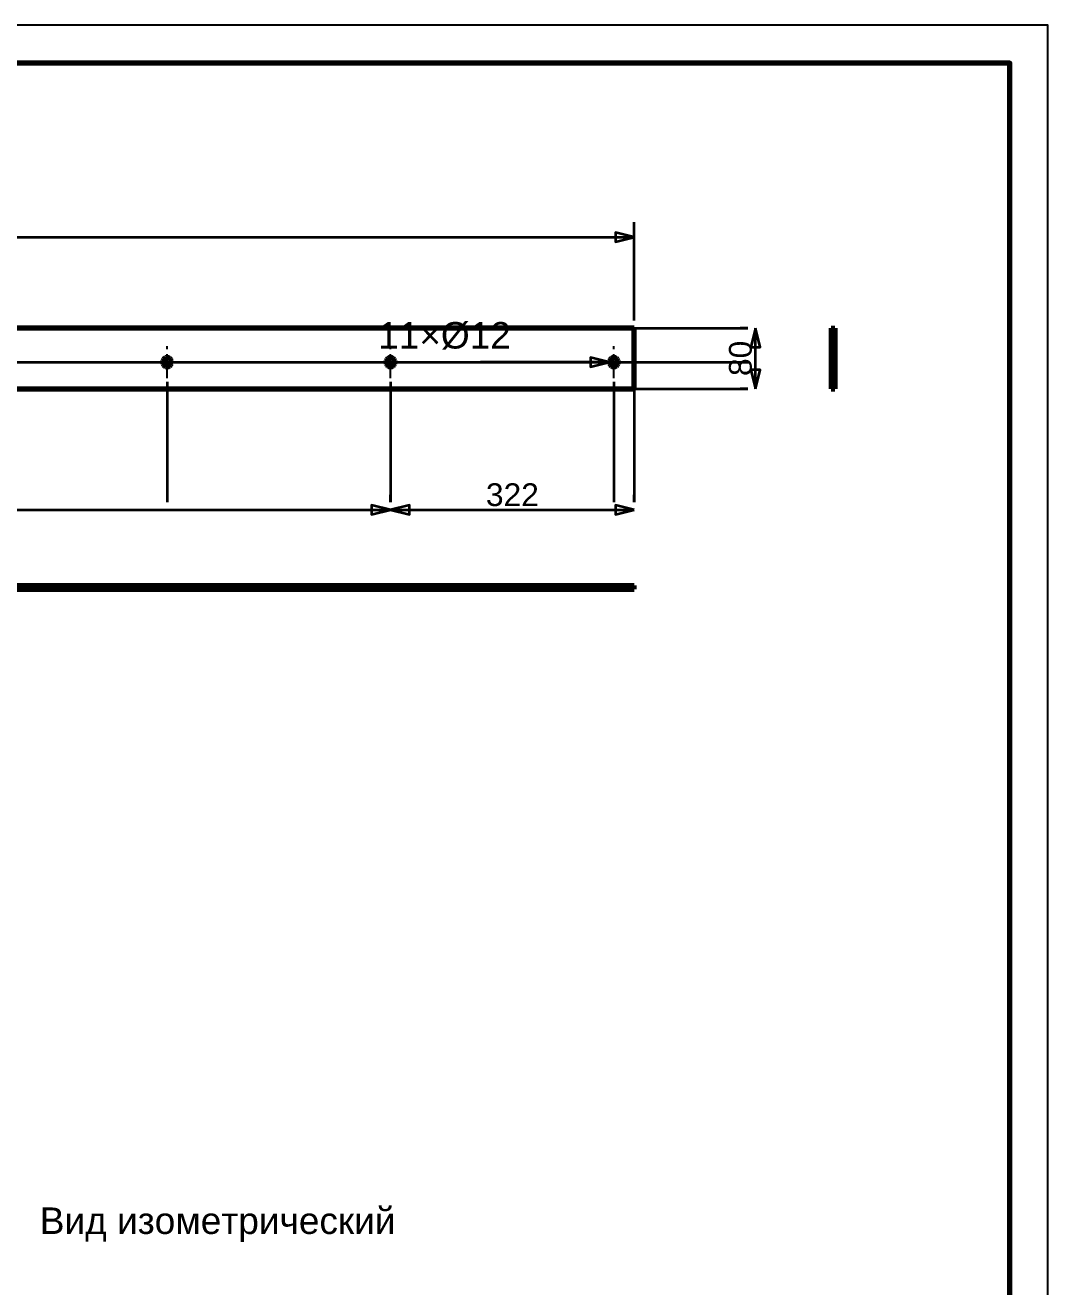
# Model space of a CAD drawing. Header units: millimetres. Extents: x 0 to 420, y 0 to 297.
# Drawn here: x 285 to 420, y 130.4 to 297 of the extents above; entities that cross this region are included whole.
import ezdxf
from ezdxf.enums import TextEntityAlignment as Align

# ---------------------------------------------------------------- set-up
doc = ezdxf.new("R2010")
doc.units = ezdxf.units.MM
doc.linetypes.add('CENTER', pattern=[5.08, 3.175, -0.635, 0.635, -0.635])
doc.linetypes.add('DASHED', pattern=[1.524, 1.27, -0.254])
doc.styles.add('GOST', font='Arial')

msp = doc.modelspace()

# ---------------------------------------------------------------- linework, layer by layer
at = {"color": 7, "lineweight": 35}
for p, q in [((365.4, 258), (365.4, 271)), ((65, 269), (365.4, 269)), ((365.4, 257), (380.4, 257)), ((380.4, 257), (379.4, 257)), ((381.4, 249), (381.4, 257)), ((70.3, 252.5), (380.4, 252.5)), ((99.8, 252.5), (380.4, 252.5)), ((129.3, 252.5), (380.4, 252.5)), ((158.8, 252.5), (380.4, 252.5)), ((188.3, 252.5), (380.4, 252.5)), ((217.8, 252.5), (380.4, 252.5)), ((247.3, 252.5), (380.4, 252.5)), ((276.8, 252.5), (380.4, 252.5)), ((306.3, 252.5), (380.4, 252.5)), ((335.8, 252.5), (380.4, 252.5)), ((350.1, 252.5), (345.1, 252.5)), ((362.1, 252.5), (350.1, 252.5)), ((365.3, 252.5), (380.4, 252.5)), ((303.7, 249.9), (303.7, 234)), ((333.2, 249.9), (333.2, 234)), ((362.7, 249.9), (362.7, 234)), ((365.4, 249), (365.4, 234)), ((365.4, 249), (380.4, 249)), ((380.4, 249), (379.4, 249)), ((333.2, 234), (333.2, 235)), ((333.2, 234), (333.2, 235)), ((365.4, 234), (365.4, 235)), ((97.2, 233), (333.2, 233)), ((333.2, 233), (365.4, 233))]:
    msp.add_line(p, q, dxfattribs=at)
at = {"color": 1, "lineweight": 70}
for p, q in [((365.4, 257), (65, 257)), ((365.4, 249), (365.4, 257)), ((391.4, 257), (391.9, 257)), ((391.4, 257), (391.4, 249)), ((391.9, 257), (391.9, 249)), ((303.13, 252.69), (303.1, 252.5)), ((303.1, 252.5), (303.13, 252.31)), ((303.21, 252.85), (303.13, 252.69)), ((303.13, 252.31), (303.21, 252.15)), ((303.35, 252.99), (303.21, 252.85)), ((303.21, 252.15), (303.35, 252.01)), ((303.51, 253.07), (303.35, 252.99)), ((303.35, 252.01), (303.51, 251.93)), ((303.7, 253.1), (303.51, 253.07)), ((303.51, 251.93), (303.7, 251.9)), ((303.89, 253.07), (303.7, 253.1)), ((303.7, 251.9), (303.89, 251.93)), ((304.05, 252.99), (303.89, 253.07)), ((303.89, 251.93), (304.05, 252.01)), ((304.19, 252.85), (304.05, 252.99)), ((304.05, 252.01), (304.19, 252.15)), ((304.27, 252.69), (304.19, 252.85)), ((304.19, 252.15), (304.27, 252.31)), ((304.3, 252.5), (304.27, 252.69)), ((304.27, 252.31), (304.3, 252.5)), ((332.63, 252.69), (332.6, 252.5)), ((332.6, 252.5), (332.63, 252.31)), ((332.71, 252.85), (332.63, 252.69)), ((332.63, 252.31), (332.71, 252.15)), ((332.85, 252.99), (332.71, 252.85)), ((332.71, 252.15), (332.85, 252.01)), ((333.01, 253.07), (332.85, 252.99)), ((332.85, 252.01), (333.01, 251.93)), ((333.2, 253.1), (333.01, 253.07)), ((333.01, 251.93), (333.2, 251.9)), ((333.39, 253.07), (333.2, 253.1)), ((333.2, 251.9), (333.39, 251.93)), ((333.55, 252.99), (333.39, 253.07)), ((333.39, 251.93), (333.55, 252.01)), ((333.69, 252.85), (333.55, 252.99)), ((333.55, 252.01), (333.69, 252.15)), ((333.77, 252.69), (333.69, 252.85)), ((333.69, 252.15), (333.77, 252.31)), ((333.8, 252.5), (333.77, 252.69)), ((333.77, 252.31), (333.8, 252.5)), ((362.13, 252.69), (362.1, 252.5)), ((362.1, 252.5), (362.13, 252.31)), ((362.21, 252.85), (362.13, 252.69)), ((362.13, 252.31), (362.21, 252.15)), ((362.35, 252.99), (362.21, 252.85)), ((362.21, 252.15), (362.35, 252.01)), ((362.51, 253.07), (362.35, 252.99)), ((362.35, 252.01), (362.51, 251.93)), ((362.7, 253.1), (362.51, 253.07)), ((362.51, 251.93), (362.7, 251.9)), ((362.89, 253.07), (362.7, 253.1)), ((362.7, 251.9), (362.89, 251.93)), ((363.05, 252.99), (362.89, 253.07)), ((362.89, 251.93), (363.05, 252.01)), ((363.19, 252.85), (363.05, 252.99)), ((363.05, 252.01), (363.19, 252.15)), ((363.27, 252.69), (363.19, 252.85)), ((363.19, 252.15), (363.27, 252.31)), ((363.3, 252.5), (363.27, 252.69)), ((363.27, 252.31), (363.3, 252.5)), ((65, 249), (365.4, 249)), ((391.4, 249), (391.9, 249)), ((65, 223), (365.4, 223)), ((65, 222.5), (365.4, 222.5)), ((365.4, 222.5), (365.4, 223))]:
    msp.add_line(p, q, dxfattribs=at)
at = {"color": 5, "linetype": 'DASHED', "lineweight": 35}
for p, q in [((365.4, 257), (65, 257)), ((365.4, 249), (365.4, 257)), ((391.4, 257), (391.9, 257)), ((391.4, 249), (391.4, 257)), ((391.9, 249), (391.9, 257)), ((303.1, 252.5), (303.13, 252.69)), ((303.13, 252.31), (303.1, 252.5)), ((303.13, 252.69), (303.21, 252.85)), ((303.21, 252.15), (303.13, 252.31)), ((303.21, 252.85), (303.35, 252.99)), ((303.35, 252.01), (303.21, 252.15)), ((303.35, 252.99), (303.51, 253.07)), ((303.51, 251.93), (303.35, 252.01)), ((303.51, 253.07), (303.7, 253.1)), ((303.7, 251.9), (303.51, 251.93)), ((303.7, 253.1), (303.89, 253.07)), ((303.89, 251.93), (303.7, 251.9)), ((303.89, 253.07), (304.05, 252.99)), ((304.05, 252.01), (303.89, 251.93)), ((304.05, 252.99), (304.19, 252.85)), ((304.19, 252.15), (304.05, 252.01)), ((304.19, 252.85), (304.27, 252.69)), ((304.27, 252.31), (304.19, 252.15)), ((304.27, 252.69), (304.3, 252.5)), ((304.3, 252.5), (304.27, 252.31)), ((332.6, 252.5), (332.63, 252.69)), ((332.63, 252.31), (332.6, 252.5)), ((332.63, 252.69), (332.71, 252.85)), ((332.71, 252.15), (332.63, 252.31)), ((332.71, 252.85), (332.85, 252.99)), ((332.85, 252.01), (332.71, 252.15)), ((332.85, 252.99), (333.01, 253.07)), ((333.01, 251.93), (332.85, 252.01)), ((333.01, 253.07), (333.2, 253.1)), ((333.2, 251.9), (333.01, 251.93)), ((333.2, 253.1), (333.39, 253.07)), ((333.39, 251.93), (333.2, 251.9)), ((333.39, 253.07), (333.55, 252.99)), ((333.55, 252.01), (333.39, 251.93)), ((333.55, 252.99), (333.69, 252.85)), ((333.69, 252.15), (333.55, 252.01)), ((333.69, 252.85), (333.77, 252.69)), ((333.77, 252.31), (333.69, 252.15)), ((333.77, 252.69), (333.8, 252.5)), ((333.8, 252.5), (333.77, 252.31)), ((362.1, 252.5), (362.13, 252.69)), ((362.13, 252.31), (362.1, 252.5)), ((362.13, 252.69), (362.21, 252.85)), ((362.21, 252.15), (362.13, 252.31)), ((362.21, 252.85), (362.35, 252.99)), ((362.35, 252.01), (362.21, 252.15)), ((362.35, 252.99), (362.51, 253.07)), ((362.51, 251.93), (362.35, 252.01)), ((362.51, 253.07), (362.7, 253.1)), ((362.7, 251.9), (362.51, 251.93)), ((362.7, 253.1), (362.89, 253.07)), ((362.89, 251.93), (362.7, 251.9)), ((362.89, 253.07), (363.05, 252.99)), ((363.05, 252.01), (362.89, 251.93)), ((363.05, 252.99), (363.19, 252.85)), ((363.19, 252.15), (363.05, 252.01)), ((363.19, 252.85), (363.27, 252.69)), ((363.27, 252.31), (363.19, 252.15)), ((363.27, 252.69), (363.3, 252.5)), ((363.3, 252.5), (363.27, 252.31)), ((391.4, 253.08), (391.4, 253.1)), ((391.4, 253.1), (391.4, 253.08)), ((391.4, 253.08), (391.4, 253.1)), ((391.4, 253.1), (391.4, 253.08)), ((391.4, 253.08), (391.4, 253.1)), ((391.4, 253.1), (391.4, 253.08)), ((391.4, 253.08), (391.4, 253.1)), ((391.4, 253.1), (391.4, 253.08)), ((391.4, 253.08), (391.4, 253.1)), ((391.4, 253.1), (391.4, 253.08)), ((391.4, 253.08), (391.4, 253.1)), ((391.4, 253.1), (391.4, 253.08)), ((391.4, 253.08), (391.4, 253.1)), ((391.4, 253.1), (391.4, 253.08)), ((391.4, 253.08), (391.4, 253.1)), ((391.4, 253.1), (391.4, 253.08)), ((391.4, 253.08), (391.4, 253.1)), ((391.4, 253.1), (391.4, 253.08)), ((391.4, 253.08), (391.4, 253.1)), ((391.4, 253.1), (391.4, 253.08)), ((391.4, 253.08), (391.4, 253.1)), ((391.4, 253.1), (391.4, 253.08)), ((391.4, 253.04), (391.4, 253.08)), ((391.4, 253.08), (391.4, 253.04)), ((391.4, 253.04), (391.4, 253.08)), ((391.4, 253.08), (391.4, 253.04)), ((391.4, 253.04), (391.4, 253.08)), ((391.4, 253.08), (391.4, 253.04)), ((391.4, 253.04), (391.4, 253.08)), ((391.4, 253.08), (391.4, 253.04)), ((391.4, 253.04), (391.4, 253.08)), ((391.4, 253.08), (391.4, 253.04)), ((391.4, 253.04), (391.4, 253.08)), ((391.4, 253.08), (391.4, 253.04)), ((391.4, 253.04), (391.4, 253.08)), ((391.4, 253.08), (391.4, 253.04)), ((391.4, 253.04), (391.4, 253.08)), ((391.4, 253.08), (391.4, 253.04)), ((391.4, 253.04), (391.4, 253.08)), ((391.4, 253.08), (391.4, 253.04)), ((391.4, 253.04), (391.4, 253.08)), ((391.4, 253.08), (391.4, 253.04)), ((391.4, 253.04), (391.4, 253.08)), ((391.4, 253.08), (391.4, 253.04)), ((391.4, 252.97), (391.4, 253.04)), ((391.4, 253.04), (391.4, 252.97)), ((391.4, 252.97), (391.4, 253.04)), ((391.4, 253.04), (391.4, 252.97)), ((391.4, 252.97), (391.4, 253.04)), ((391.4, 253.04), (391.4, 252.97)), ((391.4, 252.97), (391.4, 253.04)), ((391.4, 253.04), (391.4, 252.97)), ((391.4, 252.97), (391.4, 253.04)), ((391.4, 253.04), (391.4, 252.97)), ((391.4, 252.97), (391.4, 253.04)), ((391.4, 253.04), (391.4, 252.97)), ((391.4, 252.97), (391.4, 253.04)), ((391.4, 253.04), (391.4, 252.97)), ((391.4, 252.97), (391.4, 253.04)), ((391.4, 253.04), (391.4, 252.97)), ((391.4, 252.97), (391.4, 253.04)), ((391.4, 253.04), (391.4, 252.97)), ((391.4, 252.97), (391.4, 253.04)), ((391.4, 253.04), (391.4, 252.97)), ((391.4, 252.97), (391.4, 253.04)), ((391.4, 253.04), (391.4, 252.97)), ((391.4, 252.87), (391.4, 252.97)), ((391.4, 252.97), (391.4, 252.87)), ((391.4, 252.87), (391.4, 252.97)), ((391.4, 252.97), (391.4, 252.87)), ((391.4, 252.87), (391.4, 252.97)), ((391.4, 252.97), (391.4, 252.87)), ((391.4, 252.87), (391.4, 252.97)), ((391.4, 252.97), (391.4, 252.87)), ((391.4, 252.87), (391.4, 252.97)), ((391.4, 252.97), (391.4, 252.87)), ((391.4, 252.87), (391.4, 252.97)), ((391.4, 252.97), (391.4, 252.87)), ((391.4, 252.87), (391.4, 252.97)), ((391.4, 252.97), (391.4, 252.87)), ((391.4, 252.87), (391.4, 252.97)), ((391.4, 252.97), (391.4, 252.87)), ((391.4, 252.87), (391.4, 252.97)), ((391.4, 252.97), (391.4, 252.87)), ((391.4, 252.87), (391.4, 252.97)), ((391.4, 252.97), (391.4, 252.87)), ((391.4, 252.87), (391.4, 252.97)), ((391.4, 252.97), (391.4, 252.87)), ((391.4, 252.76), (391.4, 252.87)), ((391.4, 252.87), (391.4, 252.76)), ((391.4, 252.76), (391.4, 252.87)), ((391.4, 252.87), (391.4, 252.76)), ((391.4, 252.76), (391.4, 252.87)), ((391.4, 252.87), (391.4, 252.76)), ((391.4, 252.76), (391.4, 252.87)), ((391.4, 252.87), (391.4, 252.76)), ((391.4, 252.76), (391.4, 252.87)), ((391.4, 252.87), (391.4, 252.76)), ((391.4, 252.76), (391.4, 252.87)), ((391.4, 252.87), (391.4, 252.76)), ((391.4, 252.76), (391.4, 252.87)), ((391.4, 252.87), (391.4, 252.76)), ((391.4, 252.76), (391.4, 252.87)), ((391.4, 252.87), (391.4, 252.76)), ((391.4, 252.76), (391.4, 252.87)), ((391.4, 252.87), (391.4, 252.76)), ((391.4, 252.76), (391.4, 252.87)), ((391.4, 252.87), (391.4, 252.76)), ((391.4, 252.76), (391.4, 252.87)), ((391.4, 252.87), (391.4, 252.76)), ((391.4, 252.63), (391.4, 252.76)), ((391.4, 252.76), (391.4, 252.63)), ((391.4, 252.63), (391.4, 252.76)), ((391.4, 252.76), (391.4, 252.63)), ((391.4, 252.63), (391.4, 252.76)), ((391.4, 252.76), (391.4, 252.63)), ((391.4, 252.63), (391.4, 252.76)), ((391.4, 252.76), (391.4, 252.63)), ((391.4, 252.63), (391.4, 252.76)), ((391.4, 252.76), (391.4, 252.63)), ((391.4, 252.63), (391.4, 252.76)), ((391.4, 252.76), (391.4, 252.63)), ((391.4, 252.63), (391.4, 252.76)), ((391.4, 252.76), (391.4, 252.63)), ((391.4, 252.63), (391.4, 252.76)), ((391.4, 252.76), (391.4, 252.63)), ((391.4, 252.63), (391.4, 252.76)), ((391.4, 252.76), (391.4, 252.63)), ((391.4, 252.63), (391.4, 252.76)), ((391.4, 252.76), (391.4, 252.63)), ((391.4, 252.63), (391.4, 252.76)), ((391.4, 252.76), (391.4, 252.63)), ((391.4, 252.5), (391.4, 252.63)), ((391.4, 252.63), (391.4, 252.5)), ((391.4, 252.5), (391.4, 252.63)), ((391.4, 252.63), (391.4, 252.5)), ((391.4, 252.5), (391.4, 252.63)), ((391.4, 252.63), (391.4, 252.5)), ((391.4, 252.5), (391.4, 252.63)), ((391.4, 252.63), (391.4, 252.5)), ((391.4, 252.5), (391.4, 252.63)), ((391.4, 252.63), (391.4, 252.5)), ((391.4, 252.5), (391.4, 252.63)), ((391.4, 252.63), (391.4, 252.5)), ((391.4, 252.5), (391.4, 252.63)), ((391.4, 252.63), (391.4, 252.5)), ((391.4, 252.5), (391.4, 252.63)), ((391.4, 252.63), (391.4, 252.5)), ((391.4, 252.5), (391.4, 252.63)), ((391.4, 252.63), (391.4, 252.5)), ((391.4, 252.5), (391.4, 252.63)), ((391.4, 252.63), (391.4, 252.5)), ((391.4, 252.5), (391.4, 252.63)), ((391.4, 252.63), (391.4, 252.5)), ((391.4, 252.37), (391.4, 252.5)), ((391.4, 252.5), (391.4, 252.37)), ((391.4, 252.37), (391.4, 252.5)), ((391.4, 252.5), (391.4, 252.37)), ((391.4, 252.37), (391.4, 252.5)), ((391.4, 252.5), (391.4, 252.37)), ((391.4, 252.37), (391.4, 252.5)), ((391.4, 252.5), (391.4, 252.37)), ((391.4, 252.37), (391.4, 252.5)), ((391.4, 252.5), (391.4, 252.37)), ((391.4, 252.37), (391.4, 252.5)), ((391.4, 252.5), (391.4, 252.37)), ((391.4, 252.37), (391.4, 252.5)), ((391.4, 252.5), (391.4, 252.37)), ((391.4, 252.37), (391.4, 252.5)), ((391.4, 252.5), (391.4, 252.37)), ((391.4, 252.37), (391.4, 252.5)), ((391.4, 252.5), (391.4, 252.37)), ((391.4, 252.37), (391.4, 252.5)), ((391.4, 252.5), (391.4, 252.37)), ((391.4, 252.37), (391.4, 252.5)), ((391.4, 252.5), (391.4, 252.37)), ((391.4, 252.24), (391.4, 252.37)), ((391.4, 252.37), (391.4, 252.24)), ((391.4, 252.24), (391.4, 252.37)), ((391.4, 252.37), (391.4, 252.24)), ((391.4, 252.24), (391.4, 252.37)), ((391.4, 252.37), (391.4, 252.24)), ((391.4, 252.24), (391.4, 252.37)), ((391.4, 252.37), (391.4, 252.24)), ((391.4, 252.24), (391.4, 252.37)), ((391.4, 252.37), (391.4, 252.24)), ((391.4, 252.24), (391.4, 252.37)), ((391.4, 252.37), (391.4, 252.24)), ((391.4, 252.24), (391.4, 252.37)), ((391.4, 252.37), (391.4, 252.24)), ((391.4, 252.24), (391.4, 252.37)), ((391.4, 252.37), (391.4, 252.24)), ((391.4, 252.24), (391.4, 252.37)), ((391.4, 252.37), (391.4, 252.24)), ((391.4, 252.24), (391.4, 252.37)), ((391.4, 252.37), (391.4, 252.24)), ((391.4, 252.24), (391.4, 252.37)), ((391.4, 252.37), (391.4, 252.24)), ((391.4, 252.13), (391.4, 252.24)), ((391.4, 252.24), (391.4, 252.13)), ((391.4, 252.13), (391.4, 252.24)), ((391.4, 252.24), (391.4, 252.13)), ((391.4, 252.13), (391.4, 252.24)), ((391.4, 252.24), (391.4, 252.13)), ((391.4, 252.13), (391.4, 252.24)), ((391.4, 252.24), (391.4, 252.13)), ((391.4, 252.13), (391.4, 252.24)), ((391.4, 252.24), (391.4, 252.13)), ((391.4, 252.13), (391.4, 252.24)), ((391.4, 252.24), (391.4, 252.13)), ((391.4, 252.13), (391.4, 252.24)), ((391.4, 252.24), (391.4, 252.13)), ((391.4, 252.13), (391.4, 252.24)), ((391.4, 252.24), (391.4, 252.13)), ((391.4, 252.13), (391.4, 252.24)), ((391.4, 252.24), (391.4, 252.13)), ((391.4, 252.13), (391.4, 252.24)), ((391.4, 252.24), (391.4, 252.13)), ((391.4, 252.13), (391.4, 252.24)), ((391.4, 252.24), (391.4, 252.13)), ((391.4, 252.03), (391.4, 252.13)), ((391.4, 252.13), (391.4, 252.03)), ((391.4, 252.03), (391.4, 252.13)), ((391.4, 252.13), (391.4, 252.03)), ((391.4, 252.03), (391.4, 252.13)), ((391.4, 252.13), (391.4, 252.03)), ((391.4, 252.03), (391.4, 252.13)), ((391.4, 252.13), (391.4, 252.03)), ((391.4, 252.03), (391.4, 252.13)), ((391.4, 252.13), (391.4, 252.03)), ((391.4, 252.03), (391.4, 252.13)), ((391.4, 252.13), (391.4, 252.03)), ((391.4, 252.03), (391.4, 252.13)), ((391.4, 252.13), (391.4, 252.03)), ((391.4, 252.03), (391.4, 252.13)), ((391.4, 252.13), (391.4, 252.03)), ((391.4, 252.03), (391.4, 252.13)), ((391.4, 252.13), (391.4, 252.03)), ((391.4, 252.03), (391.4, 252.13)), ((391.4, 252.13), (391.4, 252.03)), ((391.4, 252.03), (391.4, 252.13)), ((391.4, 252.13), (391.4, 252.03)), ((391.4, 251.96), (391.4, 252.03)), ((391.4, 252.03), (391.4, 251.96)), ((391.4, 251.96), (391.4, 252.03)), ((391.4, 252.03), (391.4, 251.96)), ((391.4, 251.96), (391.4, 252.03)), ((391.4, 252.03), (391.4, 251.96)), ((391.4, 251.96), (391.4, 252.03)), ((391.4, 252.03), (391.4, 251.96)), ((391.4, 251.96), (391.4, 252.03)), ((391.4, 252.03), (391.4, 251.96)), ((391.4, 251.96), (391.4, 252.03)), ((391.4, 252.03), (391.4, 251.96)), ((391.4, 251.96), (391.4, 252.03)), ((391.4, 252.03), (391.4, 251.96)), ((391.4, 251.96), (391.4, 252.03)), ((391.4, 252.03), (391.4, 251.96)), ((391.4, 251.96), (391.4, 252.03)), ((391.4, 252.03), (391.4, 251.96)), ((391.4, 251.96), (391.4, 252.03)), ((391.4, 252.03), (391.4, 251.96)), ((391.4, 251.96), (391.4, 252.03)), ((391.4, 252.03), (391.4, 251.96)), ((391.4, 251.92), (391.4, 251.96)), ((391.4, 251.96), (391.4, 251.92)), ((391.4, 251.92), (391.4, 251.96)), ((391.4, 251.96), (391.4, 251.92)), ((391.4, 251.92), (391.4, 251.96)), ((391.4, 251.96), (391.4, 251.92)), ((391.4, 251.92), (391.4, 251.96)), ((391.4, 251.96), (391.4, 251.92)), ((391.4, 251.92), (391.4, 251.96)), ((391.4, 251.96), (391.4, 251.92)), ((391.4, 251.92), (391.4, 251.96)), ((391.4, 251.96), (391.4, 251.92)), ((391.4, 251.92), (391.4, 251.96)), ((391.4, 251.96), (391.4, 251.92)), ((391.4, 251.92), (391.4, 251.96)), ((391.4, 251.96), (391.4, 251.92)), ((391.4, 251.92), (391.4, 251.96)), ((391.4, 251.96), (391.4, 251.92)), ((391.4, 251.92), (391.4, 251.96)), ((391.4, 251.96), (391.4, 251.92)), ((391.4, 251.92), (391.4, 251.96)), ((391.4, 251.96), (391.4, 251.92)), ((391.4, 251.9), (391.4, 251.92)), ((391.4, 251.92), (391.4, 251.9)), ((391.4, 251.9), (391.4, 251.92)), ((391.4, 251.92), (391.4, 251.9)), ((391.4, 251.9), (391.4, 251.92)), ((391.4, 251.92), (391.4, 251.9)), ((391.4, 251.9), (391.4, 251.92)), ((391.4, 251.92), (391.4, 251.9)), ((391.4, 251.9), (391.4, 251.92)), ((391.4, 251.92), (391.4, 251.9)), ((391.4, 251.9), (391.4, 251.92)), ((391.4, 251.92), (391.4, 251.9)), ((391.4, 251.9), (391.4, 251.92)), ((391.4, 251.92), (391.4, 251.9)), ((391.4, 251.9), (391.4, 251.92)), ((391.4, 251.92), (391.4, 251.9)), ((391.4, 251.9), (391.4, 251.92)), ((391.4, 251.92), (391.4, 251.9)), ((391.4, 251.9), (391.4, 251.92)), ((391.4, 251.92), (391.4, 251.9)), ((391.4, 251.9), (391.4, 251.92)), ((391.4, 251.92), (391.4, 251.9)), ((391.9, 251.9), (391.4, 251.9)), ((391.9, 251.9), (391.4, 251.9)), ((391.9, 251.9), (391.4, 251.9)), ((391.9, 251.9), (391.4, 251.9)), ((391.9, 251.9), (391.4, 251.9)), ((391.9, 251.9), (391.4, 251.9)), ((391.9, 251.9), (391.4, 251.9)), ((391.9, 251.9), (391.4, 251.9)), ((391.9, 251.9), (391.4, 251.9)), ((391.9, 251.9), (391.4, 251.9)), ((391.9, 251.9), (391.4, 251.9)), ((391.9, 253.08), (391.9, 253.1)), ((391.9, 253.1), (391.9, 253.08)), ((391.9, 253.08), (391.9, 253.1)), ((391.9, 253.1), (391.9, 253.08)), ((391.9, 253.08), (391.9, 253.1)), ((391.9, 253.1), (391.9, 253.08)), ((391.9, 253.08), (391.9, 253.1)), ((391.9, 253.1), (391.9, 253.08)), ((391.9, 253.08), (391.9, 253.1)), ((391.9, 253.1), (391.9, 253.08)), ((391.9, 253.08), (391.9, 253.1)), ((391.9, 253.1), (391.9, 253.08)), ((391.9, 253.08), (391.9, 253.1)), ((391.9, 253.1), (391.9, 253.08)), ((391.9, 253.08), (391.9, 253.1)), ((391.9, 253.1), (391.9, 253.08)), ((391.9, 253.08), (391.9, 253.1)), ((391.9, 253.1), (391.9, 253.08)), ((391.9, 253.08), (391.9, 253.1)), ((391.9, 253.1), (391.9, 253.08)), ((391.9, 253.08), (391.9, 253.1)), ((391.9, 253.1), (391.9, 253.08)), ((391.9, 253.04), (391.9, 253.08)), ((391.9, 253.08), (391.9, 253.04)), ((391.9, 253.04), (391.9, 253.08)), ((391.9, 253.08), (391.9, 253.04)), ((391.9, 253.04), (391.9, 253.08)), ((391.9, 253.08), (391.9, 253.04)), ((391.9, 253.04), (391.9, 253.08)), ((391.9, 253.08), (391.9, 253.04)), ((391.9, 253.04), (391.9, 253.08)), ((391.9, 253.08), (391.9, 253.04)), ((391.9, 253.04), (391.9, 253.08)), ((391.9, 253.08), (391.9, 253.04)), ((391.9, 253.04), (391.9, 253.08)), ((391.9, 253.08), (391.9, 253.04)), ((391.9, 253.04), (391.9, 253.08)), ((391.9, 253.08), (391.9, 253.04)), ((391.9, 253.04), (391.9, 253.08)), ((391.9, 253.08), (391.9, 253.04)), ((391.9, 253.04), (391.9, 253.08)), ((391.9, 253.08), (391.9, 253.04)), ((391.9, 253.04), (391.9, 253.08)), ((391.9, 253.08), (391.9, 253.04)), ((391.9, 252.97), (391.9, 253.04)), ((391.9, 253.04), (391.9, 252.97)), ((391.9, 252.97), (391.9, 253.04)), ((391.9, 253.04), (391.9, 252.97)), ((391.9, 252.97), (391.9, 253.04)), ((391.9, 253.04), (391.9, 252.97)), ((391.9, 252.97), (391.9, 253.04)), ((391.9, 253.04), (391.9, 252.97)), ((391.9, 252.97), (391.9, 253.04)), ((391.9, 253.04), (391.9, 252.97)), ((391.9, 252.97), (391.9, 253.04)), ((391.9, 253.04), (391.9, 252.97)), ((391.9, 252.97), (391.9, 253.04)), ((391.9, 253.04), (391.9, 252.97)), ((391.9, 252.97), (391.9, 253.04)), ((391.9, 253.04), (391.9, 252.97)), ((391.9, 252.97), (391.9, 253.04)), ((391.9, 253.04), (391.9, 252.97)), ((391.9, 252.97), (391.9, 253.04)), ((391.9, 253.04), (391.9, 252.97)), ((391.9, 252.97), (391.9, 253.04)), ((391.9, 253.04), (391.9, 252.97)), ((391.9, 252.87), (391.9, 252.97)), ((391.9, 252.97), (391.9, 252.87)), ((391.9, 252.87), (391.9, 252.97)), ((391.9, 252.97), (391.9, 252.87)), ((391.9, 252.87), (391.9, 252.97)), ((391.9, 252.97), (391.9, 252.87)), ((391.9, 252.87), (391.9, 252.97)), ((391.9, 252.97), (391.9, 252.87)), ((391.9, 252.87), (391.9, 252.97)), ((391.9, 252.97), (391.9, 252.87)), ((391.9, 252.87), (391.9, 252.97)), ((391.9, 252.97), (391.9, 252.87)), ((391.9, 252.87), (391.9, 252.97)), ((391.9, 252.97), (391.9, 252.87)), ((391.9, 252.87), (391.9, 252.97)), ((391.9, 252.97), (391.9, 252.87)), ((391.9, 252.87), (391.9, 252.97)), ((391.9, 252.97), (391.9, 252.87)), ((391.9, 252.87), (391.9, 252.97)), ((391.9, 252.97), (391.9, 252.87)), ((391.9, 252.87), (391.9, 252.97)), ((391.9, 252.97), (391.9, 252.87)), ((391.9, 252.76), (391.9, 252.87)), ((391.9, 252.87), (391.9, 252.76)), ((391.9, 252.76), (391.9, 252.87)), ((391.9, 252.87), (391.9, 252.76)), ((391.9, 252.76), (391.9, 252.87)), ((391.9, 252.87), (391.9, 252.76)), ((391.9, 252.76), (391.9, 252.87)), ((391.9, 252.87), (391.9, 252.76)), ((391.9, 252.76), (391.9, 252.87)), ((391.9, 252.87), (391.9, 252.76)), ((391.9, 252.76), (391.9, 252.87)), ((391.9, 252.87), (391.9, 252.76)), ((391.9, 252.76), (391.9, 252.87)), ((391.9, 252.87), (391.9, 252.76)), ((391.9, 252.76), (391.9, 252.87)), ((391.9, 252.87), (391.9, 252.76)), ((391.9, 252.76), (391.9, 252.87)), ((391.9, 252.87), (391.9, 252.76)), ((391.9, 252.76), (391.9, 252.87)), ((391.9, 252.87), (391.9, 252.76)), ((391.9, 252.76), (391.9, 252.87)), ((391.9, 252.87), (391.9, 252.76)), ((391.9, 252.63), (391.9, 252.76)), ((391.9, 252.76), (391.9, 252.63)), ((391.9, 252.63), (391.9, 252.76)), ((391.9, 252.76), (391.9, 252.63)), ((391.9, 252.63), (391.9, 252.76)), ((391.9, 252.76), (391.9, 252.63)), ((391.9, 252.63), (391.9, 252.76)), ((391.9, 252.76), (391.9, 252.63)), ((391.9, 252.63), (391.9, 252.76)), ((391.9, 252.76), (391.9, 252.63)), ((391.9, 252.63), (391.9, 252.76)), ((391.9, 252.76), (391.9, 252.63)), ((391.9, 252.63), (391.9, 252.76)), ((391.9, 252.76), (391.9, 252.63)), ((391.9, 252.63), (391.9, 252.76)), ((391.9, 252.76), (391.9, 252.63)), ((391.9, 252.63), (391.9, 252.76)), ((391.9, 252.76), (391.9, 252.63)), ((391.9, 252.63), (391.9, 252.76)), ((391.9, 252.76), (391.9, 252.63)), ((391.9, 252.63), (391.9, 252.76)), ((391.9, 252.76), (391.9, 252.63)), ((391.9, 252.5), (391.9, 252.63)), ((391.9, 252.63), (391.9, 252.5)), ((391.9, 252.5), (391.9, 252.63)), ((391.9, 252.63), (391.9, 252.5)), ((391.9, 252.5), (391.9, 252.63)), ((391.9, 252.63), (391.9, 252.5)), ((391.9, 252.5), (391.9, 252.63)), ((391.9, 252.63), (391.9, 252.5)), ((391.9, 252.5), (391.9, 252.63)), ((391.9, 252.63), (391.9, 252.5)), ((391.9, 252.5), (391.9, 252.63)), ((391.9, 252.63), (391.9, 252.5)), ((391.9, 252.5), (391.9, 252.63)), ((391.9, 252.63), (391.9, 252.5)), ((391.9, 252.5), (391.9, 252.63)), ((391.9, 252.63), (391.9, 252.5)), ((391.9, 252.5), (391.9, 252.63)), ((391.9, 252.63), (391.9, 252.5)), ((391.9, 252.5), (391.9, 252.63)), ((391.9, 252.63), (391.9, 252.5)), ((391.9, 252.5), (391.9, 252.63)), ((391.9, 252.63), (391.9, 252.5)), ((391.9, 252.37), (391.9, 252.5)), ((391.9, 252.5), (391.9, 252.37)), ((391.9, 252.37), (391.9, 252.5)), ((391.9, 252.5), (391.9, 252.37)), ((391.9, 252.37), (391.9, 252.5)), ((391.9, 252.5), (391.9, 252.37)), ((391.9, 252.37), (391.9, 252.5)), ((391.9, 252.5), (391.9, 252.37)), ((391.9, 252.37), (391.9, 252.5)), ((391.9, 252.5), (391.9, 252.37)), ((391.9, 252.37), (391.9, 252.5)), ((391.9, 252.5), (391.9, 252.37)), ((391.9, 252.37), (391.9, 252.5)), ((391.9, 252.5), (391.9, 252.37)), ((391.9, 252.37), (391.9, 252.5)), ((391.9, 252.5), (391.9, 252.37)), ((391.9, 252.37), (391.9, 252.5)), ((391.9, 252.5), (391.9, 252.37)), ((391.9, 252.37), (391.9, 252.5)), ((391.9, 252.5), (391.9, 252.37)), ((391.9, 252.37), (391.9, 252.5)), ((391.9, 252.5), (391.9, 252.37)), ((391.9, 252.24), (391.9, 252.37)), ((391.9, 252.37), (391.9, 252.24)), ((391.9, 252.24), (391.9, 252.37)), ((391.9, 252.37), (391.9, 252.24)), ((391.9, 252.24), (391.9, 252.37)), ((391.9, 252.37), (391.9, 252.24)), ((391.9, 252.24), (391.9, 252.37)), ((391.9, 252.37), (391.9, 252.24)), ((391.9, 252.24), (391.9, 252.37)), ((391.9, 252.37), (391.9, 252.24)), ((391.9, 252.24), (391.9, 252.37)), ((391.9, 252.37), (391.9, 252.24)), ((391.9, 252.24), (391.9, 252.37)), ((391.9, 252.37), (391.9, 252.24)), ((391.9, 252.24), (391.9, 252.37)), ((391.9, 252.37), (391.9, 252.24)), ((391.9, 252.24), (391.9, 252.37)), ((391.9, 252.37), (391.9, 252.24)), ((391.9, 252.24), (391.9, 252.37)), ((391.9, 252.37), (391.9, 252.24)), ((391.9, 252.24), (391.9, 252.37)), ((391.9, 252.37), (391.9, 252.24)), ((391.9, 252.13), (391.9, 252.24)), ((391.9, 252.24), (391.9, 252.13)), ((391.9, 252.13), (391.9, 252.24)), ((391.9, 252.24), (391.9, 252.13)), ((391.9, 252.13), (391.9, 252.24)), ((391.9, 252.24), (391.9, 252.13)), ((391.9, 252.13), (391.9, 252.24)), ((391.9, 252.24), (391.9, 252.13)), ((391.9, 252.13), (391.9, 252.24)), ((391.9, 252.24), (391.9, 252.13)), ((391.9, 252.13), (391.9, 252.24)), ((391.9, 252.24), (391.9, 252.13)), ((391.9, 252.13), (391.9, 252.24)), ((391.9, 252.24), (391.9, 252.13)), ((391.9, 252.13), (391.9, 252.24)), ((391.9, 252.24), (391.9, 252.13)), ((391.9, 252.13), (391.9, 252.24)), ((391.9, 252.24), (391.9, 252.13)), ((391.9, 252.13), (391.9, 252.24)), ((391.9, 252.24), (391.9, 252.13)), ((391.9, 252.13), (391.9, 252.24)), ((391.9, 252.24), (391.9, 252.13)), ((391.9, 252.03), (391.9, 252.13)), ((391.9, 252.13), (391.9, 252.03)), ((391.9, 252.03), (391.9, 252.13)), ((391.9, 252.13), (391.9, 252.03)), ((391.9, 252.03), (391.9, 252.13)), ((391.9, 252.13), (391.9, 252.03)), ((391.9, 252.03), (391.9, 252.13)), ((391.9, 252.13), (391.9, 252.03)), ((391.9, 252.03), (391.9, 252.13)), ((391.9, 252.13), (391.9, 252.03)), ((391.9, 252.03), (391.9, 252.13)), ((391.9, 252.13), (391.9, 252.03)), ((391.9, 252.03), (391.9, 252.13)), ((391.9, 252.13), (391.9, 252.03)), ((391.9, 252.03), (391.9, 252.13)), ((391.9, 252.13), (391.9, 252.03)), ((391.9, 252.03), (391.9, 252.13)), ((391.9, 252.13), (391.9, 252.03)), ((391.9, 252.03), (391.9, 252.13)), ((391.9, 252.13), (391.9, 252.03)), ((391.9, 252.03), (391.9, 252.13)), ((391.9, 252.13), (391.9, 252.03)), ((391.9, 251.96), (391.9, 252.03)), ((391.9, 252.03), (391.9, 251.96)), ((391.9, 251.96), (391.9, 252.03)), ((391.9, 252.03), (391.9, 251.96)), ((391.9, 251.96), (391.9, 252.03)), ((391.9, 252.03), (391.9, 251.96)), ((391.9, 251.96), (391.9, 252.03)), ((391.9, 252.03), (391.9, 251.96)), ((391.9, 251.96), (391.9, 252.03)), ((391.9, 252.03), (391.9, 251.96)), ((391.9, 251.96), (391.9, 252.03)), ((391.9, 252.03), (391.9, 251.96)), ((391.9, 251.96), (391.9, 252.03)), ((391.9, 252.03), (391.9, 251.96)), ((391.9, 251.96), (391.9, 252.03)), ((391.9, 252.03), (391.9, 251.96)), ((391.9, 251.96), (391.9, 252.03)), ((391.9, 252.03), (391.9, 251.96)), ((391.9, 251.96), (391.9, 252.03)), ((391.9, 252.03), (391.9, 251.96)), ((391.9, 251.96), (391.9, 252.03)), ((391.9, 252.03), (391.9, 251.96)), ((391.9, 251.92), (391.9, 251.96)), ((391.9, 251.96), (391.9, 251.92)), ((391.9, 251.92), (391.9, 251.96)), ((391.9, 251.96), (391.9, 251.92)), ((391.9, 251.92), (391.9, 251.96)), ((391.9, 251.96), (391.9, 251.92)), ((391.9, 251.92), (391.9, 251.96)), ((391.9, 251.96), (391.9, 251.92)), ((391.9, 251.92), (391.9, 251.96)), ((391.9, 251.96), (391.9, 251.92)), ((391.9, 251.92), (391.9, 251.96)), ((391.9, 251.96), (391.9, 251.92)), ((391.9, 251.92), (391.9, 251.96)), ((391.9, 251.96), (391.9, 251.92)), ((391.9, 251.92), (391.9, 251.96)), ((391.9, 251.96), (391.9, 251.92)), ((391.9, 251.92), (391.9, 251.96)), ((391.9, 251.96), (391.9, 251.92)), ((391.9, 251.92), (391.9, 251.96)), ((391.9, 251.96), (391.9, 251.92)), ((391.9, 251.92), (391.9, 251.96)), ((391.9, 251.96), (391.9, 251.92)), ((391.9, 251.9), (391.9, 251.92)), ((391.9, 251.92), (391.9, 251.9)), ((391.9, 251.9), (391.9, 251.92)), ((391.9, 251.92), (391.9, 251.9)), ((391.9, 251.9), (391.9, 251.92)), ((391.9, 251.92), (391.9, 251.9)), ((391.9, 251.9), (391.9, 251.92)), ((391.9, 251.92), (391.9, 251.9)), ((391.9, 251.9), (391.9, 251.92)), ((391.9, 251.92), (391.9, 251.9)), ((391.9, 251.9), (391.9, 251.92)), ((391.9, 251.92), (391.9, 251.9)), ((391.9, 251.9), (391.9, 251.92)), ((391.9, 251.92), (391.9, 251.9)), ((391.9, 251.9), (391.9, 251.92)), ((391.9, 251.92), (391.9, 251.9)), ((391.9, 251.9), (391.9, 251.92)), ((391.9, 251.92), (391.9, 251.9)), ((391.9, 251.9), (391.9, 251.92)), ((391.9, 251.92), (391.9, 251.9)), ((391.9, 251.9), (391.9, 251.92)), ((391.9, 251.92), (391.9, 251.9)), ((65, 249), (365.4, 249)), ((391.4, 249), (391.9, 249)), ((365.4, 223), (65, 223)), ((365.4, 222.5), (65, 222.5)), ((303.12, 223), (303.1, 223)), ((303.1, 223), (303.1, 223)), ((303.1, 223), (303.12, 223)), ((303.12, 222.5), (303.1, 222.5)), ((303.1, 222.5), (303.1, 222.5)), ((303.1, 222.5), (303.12, 222.5)), ((303.13, 223), (303.12, 223)), ((303.12, 223), (303.16, 223)), ((303.16, 222.5), (303.12, 222.5)), ((303.12, 222.5), (303.13, 222.5)), ((303.16, 223), (303.13, 223)), ((303.13, 222.5), (303.16, 222.5)), ((303.19, 223), (303.16, 223)), ((303.16, 223), (303.23, 223)), ((303.23, 222.5), (303.16, 222.5)), ((303.16, 222.5), (303.19, 222.5)), ((303.23, 223), (303.19, 223)), ((303.19, 222.5), (303.23, 222.5)), ((303.28, 223), (303.23, 223)), ((303.23, 223), (303.33, 223)), ((303.33, 222.5), (303.23, 222.5)), ((303.23, 222.5), (303.28, 222.5)), ((303.33, 223), (303.28, 223)), ((303.28, 222.5), (303.33, 222.5)), ((303.38, 223), (303.33, 223)), ((303.33, 223), (303.44, 223)), ((303.44, 222.5), (303.33, 222.5)), ((303.33, 222.5), (303.38, 222.5)), ((303.44, 223), (303.38, 223)), ((303.38, 222.5), (303.44, 222.5)), ((303.5, 223), (303.44, 223)), ((303.44, 223), (303.57, 223)), ((303.57, 222.5), (303.44, 222.5)), ((303.44, 222.5), (303.5, 222.5)), ((303.57, 223), (303.5, 223)), ((303.5, 222.5), (303.57, 222.5)), ((303.63, 223), (303.57, 223)), ((303.57, 223), (303.7, 223)), ((303.7, 222.5), (303.57, 222.5)), ((303.57, 222.5), (303.63, 222.5)), ((303.7, 223), (303.63, 223)), ((303.63, 222.5), (303.7, 222.5)), ((303.7, 223), (303.83, 223)), ((303.77, 223), (303.7, 223)), ((303.7, 222.5), (303.77, 222.5)), ((303.83, 222.5), (303.7, 222.5)), ((303.83, 223), (303.77, 223)), ((303.77, 222.5), (303.83, 222.5)), ((303.83, 223), (303.96, 223)), ((303.9, 223), (303.83, 223)), ((303.83, 222.5), (303.9, 222.5)), ((303.96, 222.5), (303.83, 222.5)), ((303.96, 223), (303.9, 223)), ((303.9, 222.5), (303.96, 222.5)), ((303.96, 223), (304.07, 223)), ((304.02, 223), (303.96, 223)), ((303.96, 222.5), (304.02, 222.5)), ((304.07, 222.5), (303.96, 222.5)), ((304.07, 223), (304.02, 223)), ((304.02, 222.5), (304.07, 222.5)), ((304.07, 223), (304.17, 223)), ((304.12, 223), (304.07, 223)), ((304.07, 222.5), (304.12, 222.5)), ((304.17, 222.5), (304.07, 222.5)), ((304.17, 223), (304.12, 223)), ((304.12, 222.5), (304.17, 222.5)), ((304.17, 223), (304.24, 223)), ((304.21, 223), (304.17, 223)), ((304.17, 222.5), (304.21, 222.5)), ((304.24, 222.5), (304.17, 222.5)), ((304.24, 223), (304.21, 223)), ((304.21, 222.5), (304.24, 222.5)), ((304.24, 223), (304.28, 223)), ((304.27, 223), (304.24, 223)), ((304.24, 222.5), (304.27, 222.5)), ((304.28, 222.5), (304.24, 222.5)), ((304.28, 223), (304.27, 223)), ((304.27, 222.5), (304.28, 222.5)), ((304.28, 223), (304.3, 223)), ((304.3, 223), (304.28, 223)), ((304.28, 222.5), (304.3, 222.5)), ((304.3, 222.5), (304.28, 222.5)), ((304.3, 223), (304.3, 223)), ((304.3, 222.5), (304.3, 222.5)), ((332.62, 223), (332.6, 223)), ((332.6, 223), (332.6, 223)), ((332.6, 223), (332.62, 223)), ((332.62, 222.5), (332.6, 222.5)), ((332.6, 222.5), (332.6, 222.5)), ((332.6, 222.5), (332.62, 222.5)), ((332.63, 223), (332.62, 223)), ((332.62, 223), (332.66, 223)), ((332.66, 222.5), (332.62, 222.5)), ((332.62, 222.5), (332.63, 222.5)), ((332.66, 223), (332.63, 223)), ((332.63, 222.5), (332.66, 222.5)), ((332.69, 223), (332.66, 223)), ((332.66, 223), (332.73, 223)), ((332.73, 222.5), (332.66, 222.5)), ((332.66, 222.5), (332.69, 222.5)), ((332.73, 223), (332.69, 223)), ((332.69, 222.5), (332.73, 222.5)), ((332.78, 223), (332.73, 223)), ((332.73, 223), (332.83, 223)), ((332.83, 222.5), (332.73, 222.5)), ((332.73, 222.5), (332.78, 222.5)), ((332.83, 223), (332.78, 223)), ((332.78, 222.5), (332.83, 222.5)), ((332.88, 223), (332.83, 223)), ((332.83, 223), (332.94, 223)), ((332.94, 222.5), (332.83, 222.5)), ((332.83, 222.5), (332.88, 222.5)), ((332.94, 223), (332.88, 223)), ((332.88, 222.5), (332.94, 222.5)), ((333, 223), (332.94, 223)), ((332.94, 223), (333.07, 223)), ((333.07, 222.5), (332.94, 222.5)), ((332.94, 222.5), (333, 222.5)), ((333.07, 223), (333, 223)), ((333, 222.5), (333.07, 222.5)), ((333.13, 223), (333.07, 223)), ((333.07, 223), (333.2, 223)), ((333.2, 222.5), (333.07, 222.5)), ((333.07, 222.5), (333.13, 222.5)), ((333.2, 223), (333.13, 223)), ((333.13, 222.5), (333.2, 222.5)), ((333.2, 223), (333.33, 223)), ((333.27, 223), (333.2, 223)), ((333.2, 222.5), (333.27, 222.5)), ((333.33, 222.5), (333.2, 222.5)), ((333.33, 223), (333.27, 223)), ((333.27, 222.5), (333.33, 222.5)), ((333.33, 223), (333.46, 223)), ((333.4, 223), (333.33, 223)), ((333.33, 222.5), (333.4, 222.5)), ((333.46, 222.5), (333.33, 222.5)), ((333.46, 223), (333.4, 223)), ((333.4, 222.5), (333.46, 222.5)), ((333.46, 223), (333.57, 223)), ((333.52, 223), (333.46, 223)), ((333.46, 222.5), (333.52, 222.5)), ((333.57, 222.5), (333.46, 222.5)), ((333.57, 223), (333.52, 223)), ((333.52, 222.5), (333.57, 222.5)), ((333.57, 223), (333.67, 223)), ((333.62, 223), (333.57, 223)), ((333.57, 222.5), (333.62, 222.5)), ((333.67, 222.5), (333.57, 222.5)), ((333.67, 223), (333.62, 223)), ((333.62, 222.5), (333.67, 222.5)), ((333.67, 223), (333.74, 223)), ((333.71, 223), (333.67, 223)), ((333.67, 222.5), (333.71, 222.5)), ((333.74, 222.5), (333.67, 222.5)), ((333.74, 223), (333.71, 223)), ((333.71, 222.5), (333.74, 222.5)), ((333.74, 223), (333.78, 223)), ((333.77, 223), (333.74, 223)), ((333.74, 222.5), (333.77, 222.5)), ((333.78, 222.5), (333.74, 222.5)), ((333.78, 223), (333.77, 223)), ((333.77, 222.5), (333.78, 222.5)), ((333.78, 223), (333.8, 223)), ((333.8, 223), (333.78, 223)), ((333.78, 222.5), (333.8, 222.5)), ((333.8, 222.5), (333.78, 222.5)), ((333.8, 223), (333.8, 223)), ((333.8, 222.5), (333.8, 222.5)), ((362.12, 223), (362.1, 223)), ((362.1, 223), (362.1, 223)), ((362.1, 223), (362.12, 223)), ((362.12, 222.5), (362.1, 222.5)), ((362.1, 222.5), (362.1, 222.5)), ((362.1, 222.5), (362.12, 222.5)), ((362.13, 223), (362.12, 223)), ((362.12, 223), (362.16, 223)), ((362.16, 222.5), (362.12, 222.5)), ((362.12, 222.5), (362.13, 222.5)), ((362.16, 223), (362.13, 223)), ((362.13, 222.5), (362.16, 222.5)), ((362.19, 223), (362.16, 223)), ((362.16, 223), (362.23, 223)), ((362.23, 222.5), (362.16, 222.5)), ((362.16, 222.5), (362.19, 222.5)), ((362.23, 223), (362.19, 223)), ((362.19, 222.5), (362.23, 222.5)), ((362.28, 223), (362.23, 223)), ((362.23, 223), (362.33, 223)), ((362.33, 222.5), (362.23, 222.5)), ((362.23, 222.5), (362.28, 222.5)), ((362.33, 223), (362.28, 223)), ((362.28, 222.5), (362.33, 222.5)), ((362.38, 223), (362.33, 223)), ((362.33, 223), (362.44, 223)), ((362.44, 222.5), (362.33, 222.5)), ((362.33, 222.5), (362.38, 222.5)), ((362.44, 223), (362.38, 223)), ((362.38, 222.5), (362.44, 222.5)), ((362.5, 223), (362.44, 223)), ((362.44, 223), (362.57, 223)), ((362.57, 222.5), (362.44, 222.5)), ((362.44, 222.5), (362.5, 222.5)), ((362.57, 223), (362.5, 223)), ((362.5, 222.5), (362.57, 222.5)), ((362.63, 223), (362.57, 223)), ((362.57, 223), (362.7, 223)), ((362.7, 222.5), (362.57, 222.5)), ((362.57, 222.5), (362.63, 222.5)), ((362.7, 223), (362.63, 223)), ((362.63, 222.5), (362.7, 222.5)), ((362.7, 223), (362.83, 223)), ((362.77, 223), (362.7, 223)), ((362.7, 222.5), (362.77, 222.5)), ((362.83, 222.5), (362.7, 222.5)), ((362.83, 223), (362.77, 223)), ((362.77, 222.5), (362.83, 222.5)), ((362.83, 223), (362.96, 223)), ((362.9, 223), (362.83, 223)), ((362.83, 222.5), (362.9, 222.5)), ((362.96, 222.5), (362.83, 222.5)), ((362.96, 223), (362.9, 223)), ((362.9, 222.5), (362.96, 222.5)), ((362.96, 223), (363.07, 223)), ((363.02, 223), (362.96, 223)), ((362.96, 222.5), (363.02, 222.5)), ((363.07, 222.5), (362.96, 222.5)), ((363.07, 223), (363.02, 223)), ((363.02, 222.5), (363.07, 222.5)), ((363.07, 223), (363.17, 223)), ((363.12, 223), (363.07, 223)), ((363.07, 222.5), (363.12, 222.5)), ((363.17, 222.5), (363.07, 222.5)), ((363.17, 223), (363.12, 223)), ((363.12, 222.5), (363.17, 222.5)), ((363.17, 223), (363.24, 223)), ((363.21, 223), (363.17, 223)), ((363.17, 222.5), (363.21, 222.5)), ((363.24, 222.5), (363.17, 222.5)), ((363.24, 223), (363.21, 223)), ((363.21, 222.5), (363.24, 222.5)), ((363.24, 223), (363.28, 223)), ((363.27, 223), (363.24, 223)), ((363.24, 222.5), (363.27, 222.5)), ((363.28, 222.5), (363.24, 222.5)), ((363.28, 223), (363.27, 223)), ((363.27, 222.5), (363.28, 222.5)), ((363.28, 223), (363.3, 223)), ((363.3, 223), (363.28, 223)), ((363.28, 222.5), (363.3, 222.5)), ((363.3, 222.5), (363.28, 222.5)), ((363.3, 223), (363.3, 223)), ((363.3, 222.5), (363.3, 222.5)), ((365.4, 222.5), (365.4, 223))]:
    msp.add_line(p, q, dxfattribs=at)
at = {"color": 4, "linetype": 'CENTER', "lineweight": 25}
for p, q in [((303.7, 250.4), (303.7, 254.6)), ((333.2, 250.4), (333.2, 254.6)), ((362.7, 250.4), (362.7, 254.6)), ((301.6, 252.5), (305.8, 252.5)), ((331.1, 252.5), (335.3, 252.5)), ((360.6, 252.5), (364.8, 252.5))]:
    msp.add_line(p, q, dxfattribs=at)
at = {"color": 7, "lineweight": 25}
msp.add_lwpolyline([(0, 0), (420, 0), (420, 297), (0, 297)], close=True, dxfattribs=at)
at = {"color": 7, "lineweight": 70}
msp.add_lwpolyline([(20, 5), (415, 5), (415, 292), (20, 292)], close=True, dxfattribs=at)
at = {"color": 7, "lineweight": 35}
for points in [[(365.4, 269), (362.9, 269.62), (362.9, 268.38)], [(381.4, 257), (380.78, 254.5), (382.03, 254.5)], [(362.1, 252.5), (359.6, 253.12), (359.6, 251.87)], [(381.4, 249), (382.03, 251.5), (380.78, 251.5)], [(333.2, 233), (330.7, 233.62), (330.7, 232.37)], [(333.2, 233), (335.7, 232.37), (335.7, 233.62)], [(365.4, 233), (362.9, 233.62), (362.9, 232.37)]]:
    msp.add_lwpolyline(points, close=True, dxfattribs=at)

# ---------------------------------------------------------------- texts
at = {"color": 7, "style": 'GOST'}
msp.add_text('11×Ø12', height=3.5, dxfattribs=at).set_placement((349.1, 254.3), align=Align.RIGHT)
msp.add_text('80', height=3, rotation=90, dxfattribs=at).set_placement((379.4, 253), align=Align.MIDDLE)
msp.add_text('322', height=3, dxfattribs=at).set_placement((349.3, 235), align=Align.MIDDLE)
at = {"color": 3, "style": 'GOST'}
msp.add_text('Вид изометрический', height=3.5, dxfattribs=at).set_placement((286.89, 137.36))

doc.saveas('drawing.dxf')
